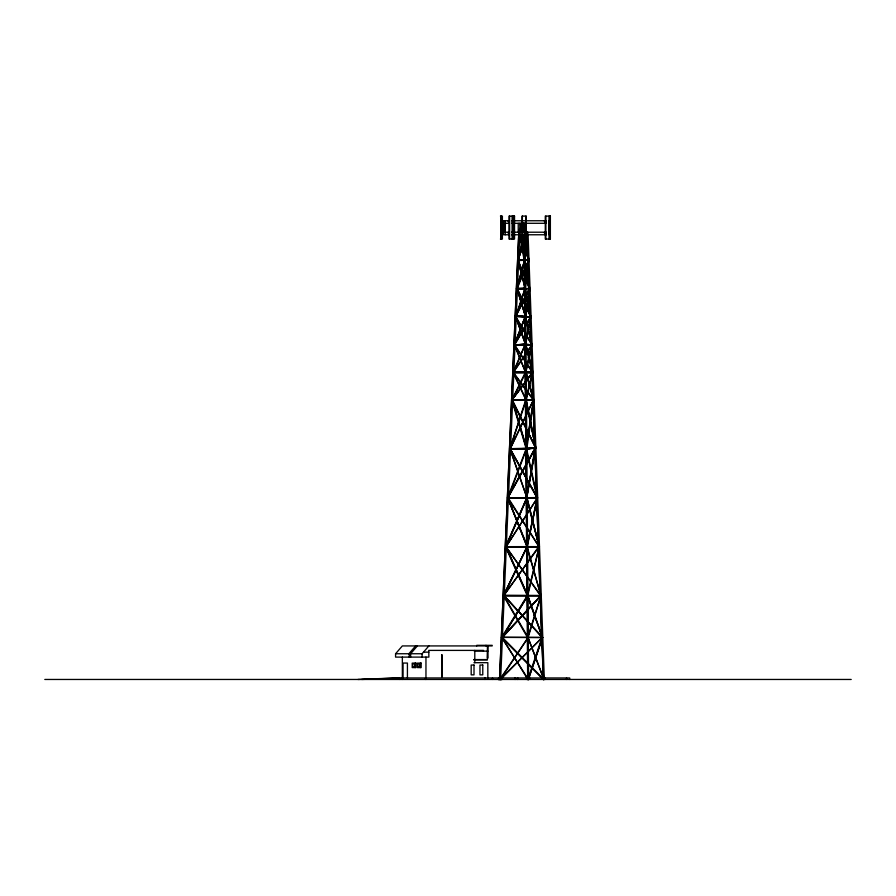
<?xml version="1.0" encoding="UTF-8"?>
<svg xmlns="http://www.w3.org/2000/svg" width="896" height="896" viewBox="0 0 896 896"><rect width="100%" height="100%" fill="white"/><g stroke="black" fill="none" stroke-linecap="round" stroke-linejoin="round"><path stroke-width="1.34" d="M533.086 400.064L541.688 636.182L531.026 344.859L532.034 372.467L533.075 372.434L532.336 372.523L525.202 344.131L530.331 316.781L525.571 292.264L530.701 316.714L514.237 344.725L530.802 316.949L515.581 316.019L530.835 316.848L515.648 316.422L525.75 344.232L530.835 316.848L517.126 288.658L525.515 316.288L524.731 316.232L525.526 316.154L517.182 288.68L531.115 316.792L530.062 316.837L527.632 251.653L529.032 288.803L529.648 289.061M527.632 234.27L524.541 260.277L529.816 288.758L525.482 316.355L515.491 316.344L531.854 344.882L525.93 372.243L512.12 400.333L533.826 400.187L525.963 371.997L513.106 372.467L532.683 372.355L532.045 372.467M528.606 259.616L517.63 260.355L525.078 260.288M528.013 636.205L540.971 595.538L503.429 595.538L527.106 546.47L540.949 595.616L528.08 637.706L543.939 679.56L502.062 637.37L543.648 679.336M503.944 595.728L527.106 546.47L526.602 546.739L527.666 546.739L526.859 546.818L540.915 595.762L503.653 595.896L538.709 546.638L539.504 546.728L538.518 546.762M528.371 637.549L527.285 637.571L528.371 637.549L527.654 637.762L503.44 595.784L527.307 546.605M525.773 448.952L526.803 448.918L533.87 400.086L511.862 399.93L525.582 371.862L532.862 372.411L525.739 344.064L532.818 372.411L511.851 400.131L526.277 449.086L526.882 448.941L512.366 399.93L535.595 447.742L534.834 447.888L535.898 447.776L535.069 447.787L526.714 498.131L535.618 447.888L526.456 401.296L535.875 447.989L526.378 449.254L509.802 449.086L525.336 402.774M512.378 400.165L526.635 448.974L509.981 448.683L535.394 448L510.014 449.232L526.971 497.952L505.915 546.918M525.246 372.098L526.254 372.109L525.571 372.142L514.248 344.859L515.054 344.848L513.89 344.792M528.046 233.744L544.331 679.459L543.592 679.504L541.699 637.582L542.73 637.549L501.648 637.403L527.296 595.538L539.123 546.952L538.485 546.773M540.904 595.448L501.626 637.47L502.421 637.582L501.379 637.549L502.118 637.426M540.904 595.739L505.792 546.47L527.755 595.538L542.517 637.47L503.686 595.37L540.949 595.582L501.984 637.806M528.606 679.493L527.677 679.47L524.082 233.789L528.17 679.672L542.517 637.661L527.285 595.728L505.579 546.84C506.408 546.661 505.445 546.538 505.792 547.03L539.078 546.997M508.166 497.941L537.174 497.582L526.848 546.851L537.398 497.728L507.64 497.952L527.184 547.019L537.432 497.885L509.902 448.706M532.594 372.68L513.117 372.602L532.627 372.613L525.448 372.21L514.606 344.579M511.862 399.963L532.661 372.176L526.512 398.798M510.115 449.187L533.602 399.773M509.522 448.93L510.272 448.851L537.41 497.918L505.96 546.896L537.432 497.818L507.931 498.053M508.01 497.605L539.213 546.795L526.949 497.706L539.19 546.818L527.766 595.728L502.062 637.75L540.826 595.706M528.438 679.482L542.483 637.426L501.827 637.291M515.659 316.333L531.832 344.714L514.45 345.094L525.47 343.885L531.765 345.038M513.33 372.635L531.821 344.994L525.202 315.952L531.854 344.781L514.349 344.714L525.515 316.31L529.312 288.758L519.389 233.811M499.576 678.059L518.728 233.766M499.621 678.059L518.784 233.766M510.115 448.706L533.411 399.851M508.357 499.274L500.685 678.104L528.08 637.616L501.032 678.451M519.803 233.811L508.458 497.874L507.349 497.829M535.304 447.619L507.651 497.728L535.618 447.888L511.941 400.053L535.819 447.843M525.078 288.03L515.984 316.322L515.189 316.198L516.298 316.243L515.424 316.21L529.346 288.669L526.378 294.448M441.694 655.088L441.941 676.872L441.896 654.998M441.974 654.853L441.896 676.648M525.347 316.019L514.237 344.758L531.63 344.848M514.405 345.061L532.437 372.613M487.469 659.859L473.76 659.859M538.944 546.907L505.702 546.952M542.259 637.37L501.211 678.731M525.93 399.918L513.05 372.512L525.414 343.896L513.52 372.59L532.997 398.765L532.134 373.845M532.594 372.288L511.885 399.907M525.594 371.907L526.21 372.109L525.605 372.344M527.128 234.226L524.53 260.31L516.656 288.848L530.802 316.915L514.562 345.094L525.202 344.131M515.973 316.333L524.821 289.643M527.632 546.739L507.64 497.75L526.176 448.75M526.478 404.018L535.606 447.854L507.965 497.851M503.507 595.65L539.213 546.672M500.853 678.373L542.315 637.56L503.731 595.426L527.419 636.283M528.304 677.958L527.934 679.616L501.984 637.325M538.518 546.773L539.19 546.683L526.478 497.963L535.517 447.754M527.318 546.907L526.646 546.739M542.36 637.515L527.766 595.56L506.05 546.672M543.894 679.314L527.946 637.325M524.821 260.613L519.893 233.699M525.538 281.848L528.808 259.762L518.347 260.12M525.47 287.022L528.707 259.638M526.848 448.941L526.053 449.019L533.579 400.322M510.104 448.818L526.96 497.728L506.038 546.784M502.118 637.616L527.733 595.795M508.39 499.139L539.134 546.896M515.715 316.31L530.757 316.938L515.771 316.422M525.84 372.344L533.59 399.952M530.466 316.736L525.56 289.531M513.699 372.445L513.05 372.333L531.821 344.96M513.251 372.165L525.974 372.019L533.422 399.974L526.053 448.918L537.018 497.739M526.77 497.582L505.579 546.661L539.146 546.616M501.827 637.84L528.382 679.403M509.97 448.784L536.962 497.739M518.526 260.512L517.765 260.232M544.242 679.459L543.726 679.482M516.6 288.613L529.222 288.96M517.44 288.747L516.802 289.038M528.797 260.075L528.494 259.65M540.456 595.605L505.848 546.616M527.856 679.459L541.99 637.47M509.835 448.829L525.683 400.086M523.667 244.686L527.296 234.338L517.877 260.288L523.79 234.797M525.426 288.288L524.485 288.277L525.078 288.378L517.922 260.4L524.294 234.909M529.234 288.568L529.816 288.814L525.493 316.243L514.662 344.938L532.762 372.366M526.355 397.32L532.325 372.445M528.674 260.086L517.104 288.87L524.776 260.109M524.866 260.512L529.267 288.837M487.166 658.213L487.648 645.646L487.715 658.213M507.886 497.582L527.106 546.986M533.322 400.098L513.89 373.688M516.824 288.837L524.541 260.266L526.086 244.574L528.73 259.986L520.027 235.614M531.362 344.714L525.706 371.974M529.312 287.47L517.91 260.31L524.552 240.643M524.63 285.678L517.899 260.254L523.186 244.518M525.414 238.034L526.814 234.17M508.122 497.93L526.59 448.84L537.421 497.851M517.63 286.238L528.752 259.806L525.056 234.192M501.738 637.605L543.581 679.65M524.63 297.931L515.637 316.165M515.883 316.333L524.541 299.331M525.672 296.99L529.984 288.803L528.864 288.803M541.867 637.594L543.267 679.493L543.603 677.958M526.478 448.75L525.862 448.963L535.707 447.574M487.536 645.982L487.67 658.213M519.882 232.411C518.045 233.341 520.554 229.51 519.646 223.294M528.763 259.941L519.982 235.626M483.459 651.134L483.459 650.395L428.747 650.395L428.882 657.104L395.573 657.104L395.573 653.744L402.349 645.926L492.173 645.926L492.173 645.322L476.75 645.322L476.75 645.926M408.867 653.744L415.632 645.926M417.379 645.926L410.614 653.744L410.614 657.104M422.117 657.104L422.117 653.744L428.882 645.926M531.395 344.814L532.146 344.826M513.408 372.501L525.582 398.731M515.502 316.344L525.582 344.31M529.379 288.882L518.179 260.355M515.592 316.277L525.426 344.389M503.821 595.482L541.542 636.384M528.651 259.84L520.016 234.17M510.014 448.974L526.322 449.187L535.64 447.563M525.314 316.49L525.347 316.333M516.947 288.658L525.325 316.109M528.326 259.806L527.822 259.907M524.474 232.322L525.045 232.4M524.317 232.344L524.115 232.389M527.027 232.411L528.013 232.378L527.15 232.389M525.034 287.997L516.902 288.534L529.547 288.501M516.936 289.038L525.034 288.512M518.168 260.568L528.494 260.12M357.974 679.459L396.043 677.958L569.699 677.958L569.699 679.459M361.659 679.459L399.728 677.958L399.728 679.459M500.427 216.104L502.387 216.104L502.387 239.042L500.427 239.042M509.342 220.752L502.477 220.752L502.477 221.659M511.56 220.752L546.403 220.752M548.856 220.752L549.987 220.752L549.987 234.763L549.136 234.763L549.136 220.752M546.403 221.659L544.488 221.659L544.488 220.752M504.874 223.294L509.342 223.294M511.56 223.294L546.392 223.294M504.874 232.21L509.342 232.21M511.56 232.21L546.392 232.21M502.477 233.195L502.533 232.277M546.381 233.195L544.466 233.195L544.466 232.277M509.342 234.763L503.53 234.763L503.53 220.752M511.56 234.763L546.392 234.763M524.642 239.042L522.066 239.042L522.066 216.104L526.243 216.104L526.243 239.042L525.47 239.042M521.618 244.597L522.178 244.642M527.811 259.907L529.043 259.874M517.586 260.31L518.762 260.355M524.25 260.344L525.538 260.333M520.89 272.955L521.528 272.955L520.856 273.101M526.624 272.888L527.363 272.944L526.646 273M522.917 273.123L523.488 273.123M516.365 288.736L517.541 288.792M527.307 301.325L528.013 301.325M527.296 301.358L528.024 301.414M522.827 301.65L523.41 301.65M520.05 329.258L520.733 329.291M520.05 329.426L520.71 329.448M522.894 329.806L523.454 329.818M524.922 344.165L526.221 344.165M530.902 344.859L531.955 344.848M528.405 357.47L529.122 357.504L528.405 357.582M519.322 357.616L520.117 357.638M518.986 385.325L519.646 385.325M529.11 385.325L529.838 385.325M518.986 385.493L519.635 385.493M529.021 385.459L529.917 385.459M519.008 385.549L519.613 385.549M529.088 385.56L529.838 385.56M511.56 400.03L512.736 400.075M525.37 400.053L526.669 400.053M533.042 400.064L534.274 400.03M529.85 422.173L530.578 422.274M529.872 422.33L530.544 422.318M525.974 497.851L527.274 497.84M536.48 497.874L537.712 497.829M532.157 520.666L532.762 520.666M532 520.811L532.896 520.811M532.034 520.89L532.862 520.878M503.07 595.627L504.246 595.672M526.949 595.661L528.237 595.65M540.165 595.672L541.397 595.627M515.11 615.742L515.637 615.608M534.117 615.608L534.834 615.653L534.117 615.709M515.603 615.709L515.256 615.866M474.286 651.134L487.861 651.134M423.494 652.142L428.882 652.142M395.573 653.744L422.117 653.744M535.763 657.642L535.058 657.686L535.763 657.742M514.181 657.877L514.83 657.877M473.76 659.579L487.435 659.579M473.939 662.693L487.838 662.693L487.838 677.958M44.8 679.459L851.2 679.459M530.018 316.837L529.178 292.802M528.595 679.459L525.157 233.778M500.203 679.672L500.035 677.958M524.552 234.282L526.042 244.642M566.552 677.958L566.552 679.459M550.066 216.104L550.066 239.042M548.99 216.104L548.99 239.042M545.888 216.104L545.888 239.042M545.294 677.958L545.294 679.459M543.838 677.958L543.838 679.459M542.147 677.958L542.147 679.459M529.76 677.958L529.76 679.459M528.069 677.958L528.069 679.459M526.613 677.958L526.613 679.459M525.93 216.104L525.93 239.042M524.003 222.97L524.003 231.885M523.734 222.97L523.734 231.885M522.368 216.104L522.368 239.042M520.778 223.294L520.778 232.21M518.235 223.294L518.235 232.21M517.742 677.958L517.742 679.459M517.507 677.958L517.507 679.459M515.222 677.958L515.222 679.459M514.987 677.958L514.987 679.459M514.203 222.97L514.203 231.885M514.147 222.97L514.147 231.885M513.621 216.104L513.621 239.042M512.702 216.104L512.702 239.042M512.098 216.104L512.098 239.042M509.6 216.104L509.6 239.042M508.939 220.752L508.939 221.659L508.211 221.659L508.211 220.752M508.917 232.277L508.917 233.195L508.189 233.195L508.189 232.277M505.221 220.752L505.221 234.763M504.941 223.294L504.941 232.21M501.738 677.958L501.738 679.683L498.579 679.683L498.579 677.958M501.469 216.104L501.469 239.042M500.696 216.104L500.696 239.042M492.486 677.958L492.486 679.459M485.968 645.322L485.968 645.926M484.938 677.958L484.938 679.459M474.79 650.395L474.79 662.693M425.958 657.104L425.958 679.459M425.499 677.958L425.499 679.459M420.325 663.118L420.325 667.587M415.128 663.118L415.128 667.587M409.259 653.744L409.259 657.104M407.422 677.958L407.422 663.062L403.043 663.062L403.043 677.958M402.349 657.104L402.349 679.459M514.528 216.104L508.995 216.104L508.995 239.042L514.528 239.042L514.528 216.104M550.368 216.104L545.272 216.104L545.272 239.042L550.368 239.042L550.368 216.104M524.798 260.053L518.123 260.053L524.843 260.142M521.102 301.146L520.33 301.157L521.125 301.19M528.64 329.538L527.766 329.538L528.651 329.571M517.317 520.666L516.51 520.666L517.317 520.699M514.853 657.686L514.147 657.686L514.886 657.787M415.968 663.118L412.205 663.118L412.205 667.587L415.968 667.587L415.968 663.118M421.176 663.118L417.402 663.118L417.402 667.587L421.176 667.587L421.176 663.118M414.635 663.858L412.686 663.858L412.686 666.848L414.635 666.848L414.635 663.858M419.843 663.858L417.894 663.858L417.894 666.848L419.843 666.848L419.843 663.858M474.006 665.045L471.184 665.045L471.184 674.845L474.006 674.845L474.006 665.045M482.776 665.045L479.965 665.045L479.965 674.845L482.776 674.845L482.776 665.045M527.576 248.909L527.027 233.778L527.531 248.909M530.925 340.861L530.197 320.835L530.88 340.861"/></g></svg>
